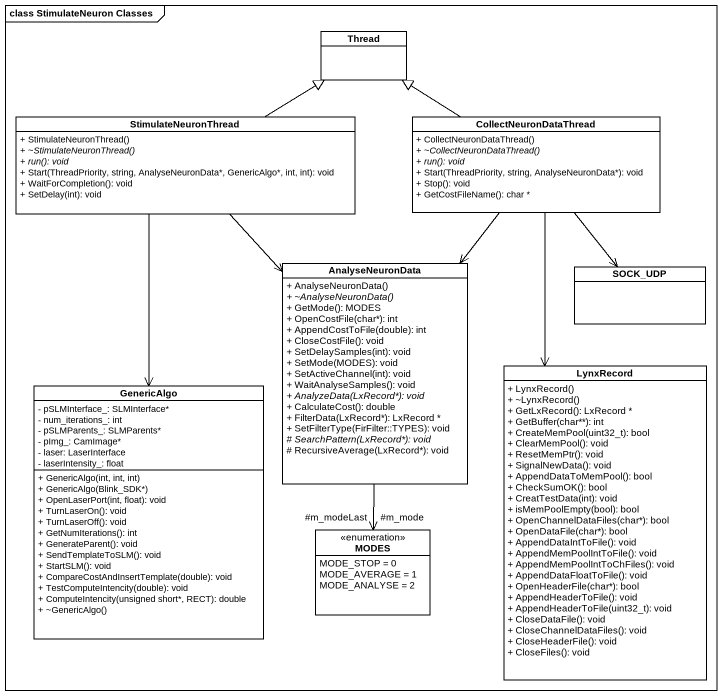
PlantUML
@startuml
mainframe class StimulateNeuron Classes
hide circle
hide empty members
skinparam classAttributeIconSize 0
class Thread
class StimulateNeuronThread {
  + StimulateNeuronThread()
  {abstract} + ~StimulateNeuronThread()
  {abstract} + run(): void
  + Start(ThreadPriority, string, AnalyseNeuronData*, GenericAlgo*, int, int): void
  + WaitForCompletion(): void
  + SetDelay(int): void
}
class CollectNeuronDataThread {
  + CollectNeuronDataThread()
  {abstract} + ~CollectNeuronDataThread()
  {abstract} + run(): void
  + Start(ThreadPriority, string, AnalyseNeuronData*): void
  + Stop(): void
  + GetCostFileName(): char *
}
class AnalyseNeuronData {
  + AnalyseNeuronData()
  {abstract} + ~AnalyseNeuronData()
  + GetMode(): MODES
  + OpenCostFile(char*): int
  + AppendCostToFile(double): int
  + CloseCostFile(): void
  + SetDelaySamples(int): void
  + SetMode(MODES): void
  + SetActiveChannel(int): void
  + WaitAnalyseSamples(): void
  {abstract} + AnalyzeData(LxRecord*): void
  + CalculateCost(): double
  + FilterData(LxRecord*): LxRecord *
  + SetFilterType(FirFilter::TYPES): void
  {abstract} # SearchPattern(LxRecord*): void
  # RecursiveAverage(LxRecord*): void
}
class SOCK_UDP
class GenericAlgo {
  - pSLMInterface_: SLMInterface*
  - num_iterations_: int
  - pSLMParents_: SLMParents*
  - pImg_: CamImage*
  - laser: LaserInterface
  - laserIntensity_: float
  + GenericAlgo(int, int, int)
  + GenericAlgo(Blink_SDK*)
  + OpenLaserPort(int, float): void
  + TurnLaserOn(): void
  + TurnLaserOff(): void
  + GetNumIterations(): int
  + GenerateParent(): void
  + SendTemplateToSLM(): void
  + StartSLM(): void
  + CompareCostAndInsertTemplate(double): void
  + TestComputeIntencity(double): void
  + ComputeIntencity(unsigned short*, RECT): double
  + ~GenericAlgo()
}
class LynxRecord {
  + LynxRecord()
  + ~LynxRecord()
  + GetLxRecord(): LxRecord *
  + GetBuffer(char**): int
  + CreateMemPool(uint32_t): bool
  + ClearMemPool(): void
  + ResetMemPtr(): void
  + SignalNewData(): void
  + AppendDataToMemPool(): bool
  + CheckSumOK(): bool
  + CreatTestData(int): void
  + isMemPoolEmpty(bool): bool
  + OpenChannelDataFiles(char*): bool
  + OpenDataFile(char*): bool
  + AppendDataIntToFile(): void
  + AppendMemPoolIntToFile(): void
  + AppendMemPoolIntToChFiles(): void
  + AppendDataFloatToFile(): void
  + OpenHeaderFile(char*): bool
  + AppendHeaderToFile(): void
  + AppendHeaderToFile(uint32_t): void
  + CloseDataFile(): void
  + CloseChannelDataFiles(): void
  + CloseHeaderFile(): void
  + CloseFiles(): void
}
enum MODES {
  MODE_STOP = 0
  MODE_AVERAGE = 1
  MODE_ANALYSE = 2
}
StimulateNeuronThread -up-|> Thread
StimulateNeuronThread --> AnalyseNeuronData
StimulateNeuronThread --> GenericAlgo
CollectNeuronDataThread -up-|> Thread
CollectNeuronDataThread --> AnalyseNeuronData
CollectNeuronDataThread --> SOCK_UDP
CollectNeuronDataThread --> LynxRecord
AnalyseNeuronData --> "#m_mode" MODES
AnalyseNeuronData --> "#m_modeLast" MODES
@enduml
